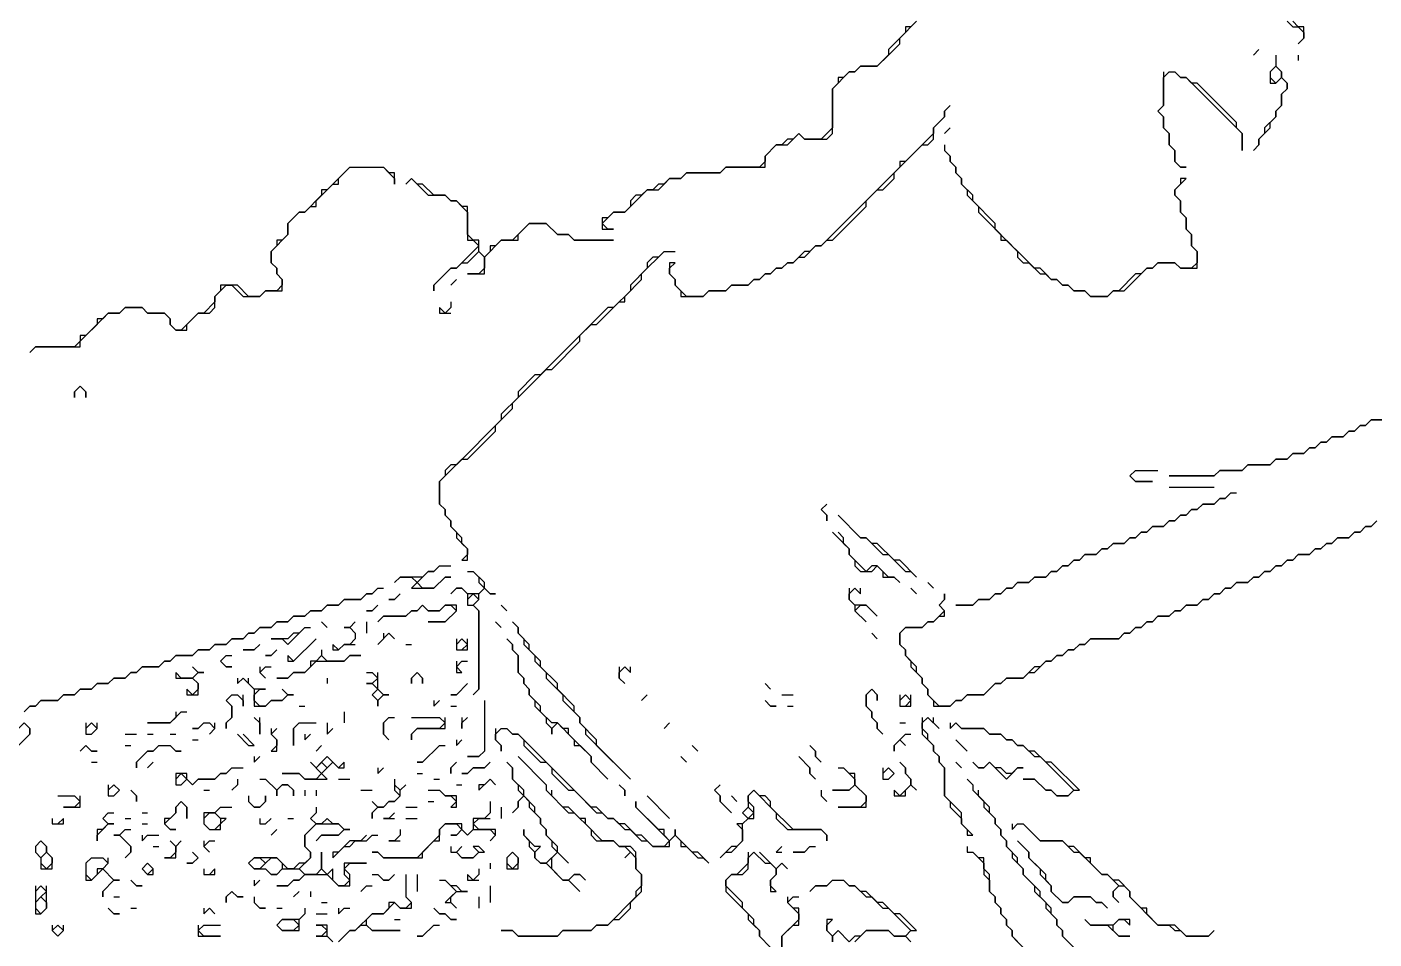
# Model space of a CAD drawing. Header units: metres. Extents: x 0 to 599, y 1 to 800.
# Drawn here: x 220.5 to 460.5, y 315.5 to 478 of the extents above; entities that cross this region are included whole.
import ezdxf

# ---------------------------------------------------------------- set-up
doc = ezdxf.new("R2010")
doc.units = ezdxf.units.M

msp = doc.modelspace()

# ---------------------------------------------------------------- linework, layer by layer
for points in [[(379, 479), (378, 478), (377, 478), (377, 477), (374, 474), (374, 473), (372, 471), (369, 471), (368, 470), (367, 470), (366, 469), (365, 469), (365, 468), (364, 467), (364, 460), (362, 458), (359, 458), (358, 459), (357, 458), (356, 458), (355, 457), (354, 457), (352, 455), (352, 454), (351, 453), (345, 453), (344, 452), (338, 452), (337, 451), (335, 451), (334, 450), (333, 450), (332, 449), (331, 449), (330, 448), (329, 448), (328, 447), (328, 446), (327, 445), (325, 445), (324, 444), (323, 444), (323, 442), (325, 442), (324, 442), (323, 443), (325, 445), (327, 445), (331, 449), (333, 449), (335, 451), (337, 451), (338, 452), (344, 452), (345, 453), (352, 453), (352, 455), (354, 457), (356, 457), (358, 459), (359, 458), (363, 458), (364, 459), (364, 467), (367, 470), (368, 470), (369, 471), (372, 471), (376, 475), (376, 476), (379, 479)], [(445, 479), (446, 478), (447, 478), (448, 477), (448, 476), (447, 475), (448, 476), (448, 478), (447, 478), (446, 479)], [(440, 474), (439, 473)], [(443, 473), (443, 471), (442, 470), (442, 468), (443, 468), (444, 469), (445, 468), (445, 467), (444, 466), (444, 464), (443, 463), (443, 462), (441, 460), (441, 459), (440, 458), (440, 457), (439, 456), (440, 457), (440, 458), (442, 460), (442, 461), (443, 462), (443, 463), (444, 464), (444, 466), (445, 467), (445, 468), (444, 469), (444, 470), (443, 471)], [(445, 474)], [(447, 473), (447, 472)], [(442, 470), (443, 471), (444, 470), (444, 469), (443, 468), (442, 469)], [(423, 470), (423, 464), (422, 463), (423, 462), (423, 460), (424, 459), (424, 457), (425, 456), (425, 454), (426, 453), (427, 453), (426, 453), (425, 454), (425, 456), (424, 457), (424, 459), (423, 460), (423, 462), (422, 463), (423, 464), (423, 469), (424, 470), (425, 470), (426, 469), (427, 469), (437, 459), (437, 456), (437, 459), (436, 460), (436, 461), (429, 468), (428, 468), (427, 469), (426, 469), (425, 470)], [(446, 470)], [(387, 466)], [(385, 464), (384, 463), (384, 462), (382, 460), (382, 459), (377, 454), (376, 454), (376, 453), (362, 439), (361, 439), (360, 438), (359, 438), (357, 436), (356, 436), (355, 435), (354, 435), (353, 434), (352, 434), (351, 433), (350, 433), (349, 432), (346, 432), (345, 431), (342, 431), (341, 430), (338, 430), (336, 432), (336, 433), (335, 434), (335, 435), (336, 436), (335, 436), (335, 434), (336, 433), (336, 432), (337, 431), (337, 430), (341, 430), (342, 431), (345, 431), (346, 432), (349, 432), (350, 433), (351, 433), (352, 434), (353, 434), (354, 435), (355, 435), (356, 436), (357, 436), (358, 437), (359, 437), (361, 439), (362, 439), (363, 440), (364, 440), (370, 446), (370, 447), (372, 449), (373, 449), (375, 451), (375, 452), (380, 457), (381, 457), (382, 458), (382, 460), (384, 462), (384, 463)], [(387, 464)], [(386, 462)], [(385, 460), (384, 459)], [(384, 457), (384, 456), (385, 455), (385, 454), (386, 453), (386, 452), (387, 451), (387, 450), (388, 449), (388, 448), (390, 446), (390, 445), (394, 441), (394, 440), (395, 440), (397, 438), (397, 437), (398, 436), (399, 436), (401, 434), (402, 434), (403, 433), (404, 433), (405, 432), (406, 432), (407, 431), (409, 431), (410, 430), (413, 430), (414, 431), (416, 431), (420, 435), (421, 435), (422, 436), (425, 436), (426, 435), (429, 435), (429, 438), (428, 439), (428, 441), (427, 442), (427, 444), (426, 445), (426, 447), (425, 448), (425, 449), (427, 451), (426, 451), (426, 450), (425, 449), (425, 448), (426, 447), (426, 445), (427, 444), (427, 442), (428, 441), (428, 439), (429, 438), (429, 436), (428, 435), (426, 435), (425, 436), (422, 436), (421, 435), (420, 435), (419, 434), (418, 434), (415, 431), (414, 431), (413, 430), (410, 430), (409, 431), (407, 431), (406, 432), (405, 432), (404, 433), (403, 433), (401, 435), (400, 435), (393, 442), (393, 443), (389, 447), (389, 448), (387, 450), (387, 451), (386, 452), (386, 453), (385, 454), (385, 455), (384, 456)], [(278, 453), (274, 449), (273, 449), (273, 448), (270, 445), (269, 445), (267, 443), (267, 441), (266, 440), (265, 440), (265, 439), (264, 438), (264, 436), (265, 435), (265, 434), (266, 433), (266, 432), (265, 431), (263, 431), (262, 430), (260, 430), (258, 432), (255, 432), (255, 431), (254, 430), (254, 429), (252, 427), (251, 427), (248, 424), (247, 424), (246, 425), (246, 426), (245, 427), (242, 427), (241, 428), (238, 428), (237, 427), (235, 427), (234, 426), (233, 426), (233, 425), (231, 423), (230, 423), (230, 422), (229, 421), (222, 421), (221, 420), (222, 421), (230, 421), (230, 422), (235, 427), (237, 427), (238, 428), (241, 428), (242, 427), (245, 427), (246, 426), (246, 425), (247, 424), (249, 424), (249, 425), (251, 427), (253, 427), (254, 428), (254, 430), (256, 432), (257, 432), (259, 430), (262, 430), (263, 431), (266, 431), (266, 433), (265, 434), (265, 435), (264, 436), (264, 438), (267, 441), (267, 443), (269, 445), (270, 445), (271, 446), (272, 446), (272, 447), (275, 450), (276, 450), (276, 451), (278, 453), (284, 453), (286, 451), (286, 450), (286, 452), (285, 452), (284, 453)], [(289, 451), (288, 450), (289, 451), (292, 448), (295, 448), (296, 447), (297, 447), (299, 445), (299, 440), (300, 440), (301, 439), (297, 435), (296, 435), (293, 432), (293, 431), (293, 432), (296, 435), (297, 435), (298, 436), (299, 436), (301, 438), (302, 437), (302, 435), (301, 434), (299, 434), (302, 434), (302, 437), (305, 440), (308, 440), (308, 441), (310, 443), (313, 443), (315, 441), (317, 441), (318, 440), (325, 440), (318, 440), (317, 441), (315, 441), (313, 443), (310, 443), (307, 440), (305, 440), (304, 439), (303, 439), (303, 438), (302, 437), (301, 438), (301, 440), (300, 440), (299, 441), (299, 446), (298, 446), (297, 447), (296, 447), (295, 448), (293, 448), (291, 450), (290, 450)], [(334, 438), (333, 437), (332, 437), (331, 436), (331, 435), (328, 432), (328, 431), (325, 428), (324, 428), (312, 416), (311, 416), (308, 413), (308, 412), (305, 409), (305, 408), (297, 400), (296, 400), (295, 399), (295, 398), (294, 397), (294, 393), (295, 392), (295, 391), (296, 390), (296, 389), (297, 388), (297, 387), (299, 385), (299, 384), (298, 383), (299, 383), (299, 385), (298, 386), (298, 387), (296, 389), (296, 390), (295, 391), (295, 392), (294, 393), (294, 397), (298, 401), (299, 401), (304, 406), (304, 407), (307, 410), (307, 411), (313, 417), (314, 417), (319, 422), (319, 423), (321, 425), (322, 425), (326, 429), (327, 429), (327, 430), (330, 433), (330, 434), (334, 438), (336, 438)], [(297, 433), (296, 432)], [(296, 429), (296, 428), (295, 427), (294, 428), (294, 427), (296, 427)], [(230, 414), (229, 413), (229, 412), (229, 413), (230, 414), (231, 413), (231, 412), (231, 413)], [(462, 408), (460, 408), (459, 407), (458, 407), (457, 406), (456, 406), (455, 405), (453, 405), (452, 404), (451, 404), (450, 403), (449, 403), (448, 402), (446, 402), (445, 401), (443, 401), (442, 400), (438, 400), (437, 399), (433, 399), (432, 398), (424, 398), (432, 398), (433, 399), (437, 399), (438, 400), (442, 400), (443, 401), (445, 401), (446, 402), (448, 402), (449, 403), (450, 403), (451, 404), (452, 404), (453, 405), (455, 405), (456, 406), (457, 406), (458, 407), (459, 407), (460, 408), (462, 408)], [(418, 399), (417, 398), (418, 397), (421, 397), (418, 397), (417, 398), (418, 399), (422, 399)], [(424, 396), (432, 396)], [(435, 395), (434, 394), (433, 394), (432, 393), (430, 393), (429, 392), (428, 392), (427, 391), (426, 391), (425, 390), (424, 390), (423, 389), (421, 389), (420, 388), (419, 388), (418, 387), (417, 387), (416, 386), (414, 386), (413, 385), (412, 385), (411, 384), (409, 384), (408, 383), (407, 383), (406, 382), (405, 382), (404, 381), (403, 381), (402, 380), (400, 380), (399, 379), (397, 379), (396, 378), (395, 378), (394, 377), (393, 377), (392, 376), (390, 376), (389, 375), (386, 375), (389, 375), (390, 376), (392, 376), (393, 377), (394, 377), (395, 378), (396, 378), (397, 379), (399, 379), (400, 380), (402, 380), (403, 381), (404, 381), (405, 382), (406, 382), (407, 383), (408, 383), (409, 384), (411, 384), (412, 385), (413, 385), (414, 386), (416, 386), (417, 387), (418, 387), (419, 388), (420, 388), (421, 389), (423, 389), (424, 390), (425, 390), (426, 391), (427, 391), (428, 392), (429, 392), (430, 393), (432, 393), (433, 394), (434, 394), (435, 395), (436, 395)], [(363, 393), (362, 392), (363, 391), (363, 390), (363, 391), (362, 392)], [(365, 391), (369, 387), (370, 387), (373, 384), (374, 384), (377, 381), (378, 381), (379, 380), (376, 383), (375, 383), (372, 386), (371, 386), (370, 387), (369, 387)], [(461, 390), (460, 389), (459, 389), (458, 388), (457, 388), (456, 387), (454, 387), (453, 386), (452, 386), (451, 385), (450, 385), (449, 384), (447, 384), (446, 383), (445, 383), (444, 382), (443, 382), (442, 381), (441, 381), (440, 380), (439, 380), (438, 379), (436, 379), (435, 378), (434, 378), (433, 377), (432, 377), (431, 376), (430, 376), (429, 375), (427, 375), (426, 374), (425, 374), (424, 373), (422, 373), (421, 372), (420, 372), (419, 371), (418, 371), (417, 370), (416, 370), (415, 369), (410, 369), (409, 368), (408, 368), (407, 367), (406, 367), (405, 366), (404, 366), (403, 365), (402, 365), (401, 364), (400, 364), (398, 362), (395, 362), (394, 361), (393, 361), (391, 359), (388, 359), (387, 358), (386, 358), (385, 357), (383, 357), (381, 359), (381, 360), (380, 361), (380, 362), (379, 363), (379, 364), (377, 366), (377, 367), (376, 368), (376, 370), (377, 371), (380, 371), (381, 372), (382, 372), (383, 373), (384, 373), (384, 374), (383, 375), (384, 376), (384, 377), (384, 376), (383, 375), (384, 374), (382, 372), (381, 372), (380, 371), (377, 371), (376, 370), (376, 368), (377, 367), (377, 366), (378, 365), (378, 364), (380, 362), (380, 361), (381, 360), (381, 359), (382, 358), (382, 357), (385, 357), (386, 358), (387, 358), (388, 359), (391, 359), (393, 361), (394, 361), (395, 362), (398, 362), (399, 363), (400, 363), (402, 365), (403, 365), (404, 366), (405, 366), (406, 367), (407, 367), (408, 368), (409, 368), (410, 369), (415, 369), (416, 370), (417, 370), (418, 371), (419, 371), (420, 372), (421, 372), (422, 373), (424, 373), (425, 374), (426, 374), (427, 375), (429, 375), (430, 376), (431, 376), (432, 377), (433, 377), (434, 378), (435, 378), (436, 379), (438, 379), (439, 380), (440, 380), (441, 381), (442, 381), (443, 382), (444, 382), (445, 383), (446, 383), (447, 384), (449, 384), (450, 385), (451, 385), (452, 386), (453, 386), (454, 387), (456, 387), (457, 388), (458, 388), (459, 389), (460, 389), (461, 390)], [(364, 388), (367, 385), (367, 384), (368, 383), (368, 382), (369, 381), (371, 381), (372, 382), (373, 381), (373, 380), (375, 380), (376, 379), (375, 380), (374, 380), (372, 382), (371, 382), (370, 381), (367, 384), (367, 385), (366, 386), (366, 387), (365, 388)], [(294, 382), (293, 381), (292, 381), (291, 380), (287, 380), (286, 379), (287, 380), (289, 380), (290, 379), (289, 378), (293, 378), (295, 380), (296, 380), (295, 380), (293, 378), (291, 378), (290, 379), (292, 381), (293, 381), (294, 382), (296, 382)], [(299, 381), (300, 381), (301, 380), (301, 379), (302, 378), (301, 377), (299, 377), (298, 378), (297, 378), (296, 377), (297, 378), (298, 378), (299, 377), (299, 375), (300, 375), (301, 374), (301, 360), (300, 359), (301, 360), (301, 374), (300, 375), (301, 376), (301, 377), (302, 378), (303, 377), (304, 377), (303, 377), (302, 378), (302, 379), (300, 381)], [(283, 378), (282, 377), (281, 377), (280, 376), (277, 376), (276, 375), (274, 375), (273, 374), (271, 374), (270, 373), (268, 373), (267, 372), (265, 372), (264, 371), (262, 371), (261, 370), (260, 370), (259, 369), (257, 369), (256, 368), (254, 368), (253, 367), (251, 367), (250, 366), (247, 366), (246, 365), (245, 365), (244, 364), (241, 364), (240, 363), (239, 363), (238, 362), (236, 362), (235, 361), (233, 361), (232, 360), (230, 360), (229, 359), (227, 359), (226, 358), (223, 358), (222, 357), (221, 357), (220, 356)], [(220, 356), (221, 357), (222, 357), (223, 358), (226, 358), (227, 359), (229, 359), (230, 360), (232, 360), (233, 361), (235, 361), (236, 362), (238, 362), (239, 363), (240, 363), (241, 364), (244, 364), (245, 365), (246, 365), (247, 366), (250, 366), (251, 367), (253, 367), (254, 368), (256, 368), (257, 369), (259, 369), (260, 370), (261, 370), (262, 371), (264, 371), (265, 372), (267, 372), (268, 373), (270, 373), (271, 374), (273, 374), (274, 375), (276, 375), (277, 376), (280, 376), (281, 377), (282, 377), (283, 378), (284, 378)], [(287, 377), (286, 376), (285, 376), (286, 376)], [(299, 376), (300, 377), (301, 376), (300, 375)], [(367, 378), (367, 376), (368, 375), (368, 374), (370, 372), (368, 374), (369, 375), (370, 375), (372, 373), (370, 375), (368, 375), (367, 376), (367, 377), (368, 378), (369, 377), (369, 378)], [(378, 378), (379, 377)], [(381, 379), (382, 378)], [(283, 375), (282, 374), (281, 374), (282, 374)], [(291, 375), (290, 374), (289, 374), (288, 373), (284, 373), (283, 372), (284, 373), (288, 373), (289, 374), (290, 374), (291, 375), (292, 374), (294, 374), (295, 375), (296, 375), (297, 374), (295, 372), (292, 372), (295, 372), (297, 374), (297, 375), (295, 375), (294, 374), (292, 374)], [(303, 375)], [(305, 375), (306, 374)], [(381, 376)], [(273, 372), (274, 371)], [(279, 372), (278, 371), (277, 371), (278, 371), (279, 370), (279, 369), (278, 368), (277, 368), (276, 367), (275, 368), (275, 367), (276, 367), (277, 368), (279, 368)], [(276, 373)], [(281, 372), (281, 370)], [(304, 372), (305, 371)], [(307, 372), (308, 371), (308, 370), (309, 369), (309, 368), (311, 366), (311, 365), (313, 363), (313, 362), (316, 359), (316, 358), (319, 355), (319, 354), (320, 353), (320, 352), (328, 344), (322, 350), (322, 351), (319, 354), (319, 355), (318, 356), (318, 357), (315, 360), (315, 361), (312, 364), (312, 365), (310, 367), (310, 368), (308, 370), (308, 371)], [(270, 371), (269, 370), (268, 370), (267, 369), (264, 369), (266, 369), (267, 368), (270, 371), (271, 371)], [(284, 370), (284, 369), (283, 368), (285, 370), (286, 369), (285, 370)], [(288, 370)], [(290, 371)], [(371, 370), (372, 369)], [(373, 371)], [(262, 368), (261, 367), (259, 367), (261, 367)], [(272, 369), (268, 365), (267, 366), (267, 365), (268, 365)], [(281, 368)], [(288, 368), (289, 368)], [(297, 369), (297, 367), (299, 367), (299, 369)], [(297, 368), (298, 369), (299, 368), (298, 367)], [(306, 369), (307, 368), (307, 367), (308, 366), (308, 363), (309, 362), (309, 361), (310, 360), (310, 359), (311, 358), (311, 357), (313, 355), (313, 354), (314, 353), (314, 352), (314, 353), (315, 354), (318, 351), (318, 350), (319, 350), (321, 348), (321, 347), (324, 344), (321, 347), (321, 348), (317, 352), (317, 353), (316, 353), (315, 354), (314, 354), (312, 356), (312, 357), (310, 359), (310, 360), (309, 361), (309, 362), (308, 363), (308, 366), (307, 367), (307, 368)], [(256, 366), (255, 365), (256, 364), (257, 364), (256, 364), (255, 365), (256, 366), (257, 366)], [(260, 365)], [(265, 367), (264, 366), (263, 366), (264, 366)], [(273, 367), (273, 366), (272, 365), (271, 365), (271, 364), (270, 363), (268, 363), (267, 362), (265, 362), (267, 362), (268, 363), (270, 363), (272, 365), (277, 365), (278, 366), (280, 366), (278, 366), (277, 365), (274, 365), (273, 366)], [(297, 365), (297, 363), (298, 363), (297, 364), (298, 365), (299, 365)], [(250, 364), (251, 363), (250, 362), (248, 362), (247, 363), (247, 362), (250, 362), (251, 361), (251, 360), (250, 359), (249, 360), (249, 359), (251, 359), (251, 361), (250, 362), (251, 363), (252, 363), (251, 363)], [(262, 364), (262, 363), (263, 362), (262, 363), (263, 364), (264, 364)], [(281, 363), (282, 363), (283, 362), (282, 361), (281, 361), (282, 361), (283, 360), (282, 359), (283, 358), (283, 357), (283, 358), (284, 359), (285, 359), (284, 359), (283, 360), (283, 363)], [(290, 363), (289, 362), (289, 361), (289, 362), (290, 363), (291, 362), (291, 361), (291, 362)], [(326, 364), (326, 362), (327, 361), (326, 362), (326, 363), (327, 364), (328, 363), (328, 364)], [(258, 362), (258, 361), (259, 362), (261, 360), (261, 357), (263, 357), (264, 358), (266, 358), (267, 359), (268, 359), (267, 359), (266, 360), (267, 359), (266, 358), (264, 358), (263, 357), (262, 357), (261, 358), (261, 359), (262, 360), (263, 360), (261, 360), (260, 361), (260, 362)], [(274, 362), (274, 361)], [(276, 362)], [(279, 362)], [(279, 360)], [(282, 359), (283, 360), (284, 359), (283, 358)], [(299, 361), (297, 359), (296, 359), (297, 359)], [(350, 362)], [(350, 360)], [(352, 361), (353, 360)], [(371, 360), (370, 359), (370, 357), (371, 356), (371, 355), (372, 354), (372, 353), (373, 352), (372, 353), (372, 354), (371, 355), (371, 356), (370, 357), (370, 359), (371, 360), (372, 359), (372, 358), (372, 359)], [(257, 359), (256, 358), (257, 357), (257, 355), (256, 354), (256, 353), (256, 354), (257, 355), (257, 357), (256, 358), (257, 359), (258, 359), (259, 358), (259, 357), (259, 359)], [(270, 359)], [(272, 358)], [(289, 359)], [(293, 358), (293, 357), (294, 358)], [(302, 358), (302, 349), (301, 348), (299, 348), (301, 348), (302, 349)], [(331, 359), (330, 358)], [(352, 358), (353, 357), (354, 357), (353, 357)], [(355, 359), (357, 359)], [(376, 359), (376, 357), (378, 357), (378, 359)], [(376, 358), (377, 359), (378, 358), (377, 357)], [(247, 356), (247, 355), (246, 354), (242, 354), (246, 354), (248, 356), (249, 356)], [(269, 357), (270, 357)], [(272, 356)], [(274, 356)], [(277, 356), (277, 354)], [(285, 357)], [(296, 357), (297, 357)], [(356, 357), (357, 357)], [(373, 356)], [(220, 354), (218, 352), (220, 354), (221, 353), (221, 352), (219, 350), (221, 352), (221, 353)], [(231, 354), (231, 352), (232, 352), (233, 353), (233, 354)], [(231, 353), (232, 354), (233, 353), (232, 352)], [(252, 354), (251, 353), (250, 353), (251, 353), (252, 354), (253, 354), (254, 353), (253, 352), (254, 353), (254, 354)], [(259, 355)], [(261, 355), (262, 354), (262, 352), (262, 355)], [(264, 355)], [(264, 353), (264, 352), (265, 351), (265, 350), (264, 349), (265, 349), (265, 351), (264, 352), (265, 353)], [(269, 354), (268, 353), (268, 350), (268, 353), (269, 354), (272, 354)], [(274, 354), (274, 352), (275, 353)], [(285, 355), (284, 354), (284, 352), (285, 351), (284, 352), (284, 354), (285, 355), (286, 355)], [(286, 353)], [(289, 355), (294, 355), (295, 354), (294, 353), (290, 353), (289, 352), (289, 351), (289, 352), (290, 353), (295, 353), (295, 355)], [(298, 355), (298, 353), (298, 354), (299, 355)], [(304, 353), (304, 351), (305, 350), (305, 349), (305, 350), (304, 351), (304, 352), (305, 353), (306, 353), (307, 352), (308, 352), (309, 351), (309, 350), (312, 347), (313, 347), (314, 346), (314, 345), (317, 342), (318, 342), (322, 338), (323, 338), (324, 337), (325, 337), (327, 335), (328, 335), (330, 333), (331, 333), (332, 332), (335, 332), (335, 333), (336, 334), (337, 333), (337, 332), (338, 332), (340, 330), (341, 330), (342, 329), (340, 331), (339, 331), (336, 334), (336, 335), (336, 334), (335, 333), (334, 334), (334, 335), (333, 335), (329, 339), (329, 340), (329, 339), (335, 333), (334, 332), (332, 332), (330, 334), (329, 334), (327, 336), (326, 336), (325, 337), (324, 337), (322, 339), (321, 339), (308, 352), (307, 352), (306, 353)], [(335, 354), (334, 353)], [(374, 354)], [(376, 354), (377, 354)], [(380, 355), (380, 352), (382, 350), (382, 349), (383, 348), (383, 347), (384, 346), (384, 341), (385, 340), (385, 339), (387, 337), (387, 336), (388, 335), (388, 334), (389, 334), (387, 336), (387, 338), (384, 341), (384, 346), (383, 347), (383, 348), (382, 349), (382, 350), (381, 351), (381, 352), (380, 353), (380, 354), (381, 355), (383, 353), (382, 354), (382, 355)], [(385, 354), (385, 353), (386, 354), (387, 353), (391, 353), (392, 352), (394, 352), (395, 351), (396, 351), (397, 350), (398, 350), (400, 348), (401, 348), (407, 342), (406, 341), (404, 341), (403, 342), (402, 342), (400, 344), (398, 344), (400, 344), (402, 342), (403, 342), (404, 341), (406, 341), (407, 342), (408, 342), (403, 347), (402, 347), (400, 349), (399, 349), (398, 350), (397, 350), (396, 351), (395, 351), (394, 352), (392, 352), (391, 353), (387, 353), (386, 354)], [(235, 351)], [(238, 352), (240, 352)], [(242, 352), (243, 352)], [(246, 352), (247, 352)], [(250, 351), (251, 351)], [(258, 352), (260, 350), (261, 350), (259, 352)], [(270, 352), (270, 351), (271, 352)], [(297, 351), (297, 350), (298, 351)], [(377, 352), (375, 350), (375, 349), (375, 350), (376, 351), (377, 350), (376, 351), (377, 352), (378, 352)], [(384, 351)], [(386, 351), (388, 349)], [(231, 350), (230, 349), (231, 350), (232, 349), (233, 349), (232, 349)], [(235, 349)], [(238, 350), (239, 350)], [(244, 350), (243, 349), (242, 349), (240, 347), (240, 346), (240, 347), (242, 349), (243, 349), (244, 350), (246, 350), (247, 349), (248, 349), (247, 349), (246, 350)], [(261, 348), (261, 347), (262, 348)], [(274, 348), (272, 346), (271, 347), (273, 345), (272, 344), (270, 344), (269, 345), (266, 345), (269, 345), (270, 344), (274, 344), (273, 345), (275, 347), (276, 346), (277, 346), (277, 347), (276, 346)], [(273, 350), (272, 349)], [(273, 347), (274, 348), (275, 347), (274, 346)], [(280, 348)], [(294, 350), (291, 347), (290, 347), (291, 347), (294, 350), (295, 350)], [(295, 348)], [(308, 348), (313, 343), (313, 342), (317, 338), (318, 338), (321, 335), (321, 334), (322, 333), (325, 333), (326, 332), (327, 332), (328, 331), (327, 330), (328, 331), (329, 330), (329, 328), (330, 327), (330, 325), (329, 324), (329, 323), (324, 318), (322, 318), (321, 317), (316, 317), (315, 316), (308, 316), (307, 317), (305, 317), (307, 317), (308, 316), (315, 316), (316, 317), (321, 317), (322, 318), (324, 318), (325, 319), (326, 319), (328, 321), (328, 322), (330, 324), (330, 327), (329, 328), (329, 331), (328, 332), (326, 332), (325, 333), (323, 333), (320, 336), (320, 337), (319, 337), (317, 339), (316, 339), (314, 341), (314, 342)], [(336, 350)], [(337, 348), (338, 347)], [(339, 350), (340, 349)], [(358, 350)], [(358, 348), (360, 346), (360, 345), (361, 344), (360, 345), (360, 346)], [(360, 350), (361, 349), (361, 348), (362, 347), (361, 348), (361, 349)], [(378, 348)], [(385, 349)], [(232, 347), (233, 347)], [(243, 347), (242, 346)], [(257, 346), (256, 345), (255, 345), (254, 344), (251, 344), (250, 343), (249, 344), (249, 345), (247, 345), (247, 343), (248, 343), (249, 344), (250, 343), (251, 344), (254, 344), (255, 345), (256, 345), (257, 346), (259, 346)], [(272, 346), (273, 347), (274, 346), (273, 345)], [(280, 346)], [(283, 346), (283, 345), (284, 346)], [(286, 346)], [(288, 347)], [(293, 346)], [(297, 347), (296, 346), (296, 345), (296, 346)], [(303, 347), (302, 346), (300, 346), (299, 345), (298, 345), (299, 345), (300, 346), (302, 346)], [(306, 347), (307, 346), (307, 344), (308, 343), (308, 342), (309, 341), (308, 340), (308, 339), (307, 338), (308, 339), (308, 340), (309, 341), (310, 340), (310, 339), (312, 337), (312, 336), (313, 335), (313, 334), (314, 333), (314, 332), (315, 331), (313, 329), (312, 329), (311, 330), (311, 331), (312, 332), (311, 332), (309, 334), (309, 335), (309, 334), (310, 333), (310, 332), (311, 331), (311, 330), (312, 329), (313, 329), (316, 326), (317, 326), (319, 324), (317, 326), (318, 327), (319, 327), (320, 326), (319, 327), (318, 327), (317, 326), (316, 326), (314, 328), (314, 330), (315, 331), (317, 329), (315, 331), (315, 332), (313, 334), (313, 335), (312, 336), (312, 337), (311, 338), (311, 339), (309, 341), (309, 342), (307, 344), (307, 346)], [(365, 346), (366, 346), (368, 344), (368, 343), (367, 342), (364, 342), (367, 342), (368, 343), (370, 341), (370, 340), (369, 339), (365, 339), (370, 339), (370, 341), (368, 343), (368, 345), (367, 345), (366, 346)], [(373, 346), (373, 344), (374, 344), (375, 345), (374, 346)], [(373, 345), (374, 346), (375, 345), (374, 344)], [(376, 347), (377, 346), (377, 345), (378, 344), (378, 343), (376, 341), (375, 342), (375, 341), (377, 341), (377, 342), (378, 343), (379, 342), (378, 343), (378, 344), (377, 345), (377, 346)], [(379, 346)], [(386, 347), (387, 346)], [(389, 347), (390, 346), (391, 346), (392, 347), (395, 344), (397, 346), (398, 346), (397, 346), (396, 345), (395, 345), (394, 346), (393, 346), (392, 347), (391, 346), (390, 346)], [(225, 345)], [(247, 344), (248, 345), (249, 344), (248, 343)], [(258, 344), (258, 343), (257, 342), (258, 343)], [(262, 344), (263, 344), (265, 342), (265, 341), (265, 342), (266, 343), (267, 343), (268, 342), (268, 341), (268, 342), (267, 343), (266, 343), (265, 342), (263, 344)], [(276, 344), (278, 344)], [(286, 344), (286, 342), (287, 341), (286, 340), (285, 340), (284, 339), (283, 339), (282, 340), (283, 339), (282, 338), (282, 337), (282, 338), (283, 339), (284, 339), (285, 340), (286, 340), (287, 341), (287, 342), (288, 343), (287, 342), (286, 343)], [(290, 345), (291, 345)], [(293, 344), (294, 344)], [(303, 344), (302, 343), (301, 343), (301, 342), (303, 344), (304, 343)], [(363, 345)], [(365, 344)], [(380, 344)], [(388, 344), (389, 343), (389, 342), (391, 340), (391, 339), (393, 337), (393, 336), (394, 335), (394, 334), (395, 333), (395, 332), (396, 331), (396, 330), (398, 328), (398, 327), (400, 325), (400, 324), (402, 322), (402, 321), (404, 319), (404, 318), (405, 317), (405, 316), (406, 315)], [(223, 343)], [(226, 341), (229, 341), (230, 340), (229, 339), (227, 339), (230, 339), (230, 341)], [(235, 343), (235, 341), (236, 341), (237, 342), (236, 343)], [(235, 342), (236, 343), (237, 342), (236, 341)], [(239, 342), (240, 341), (240, 340), (240, 341)], [(250, 341)], [(252, 342), (253, 342)], [(255, 342)], [(260, 343)], [(260, 341), (260, 340), (261, 339), (262, 339), (263, 340), (263, 341), (263, 340), (262, 339), (261, 339), (260, 340)], [(270, 342), (270, 341)], [(272, 342), (272, 341)], [(275, 341)], [(280, 342), (282, 342)], [(290, 342)], [(292, 342), (294, 342), (295, 341), (296, 341), (297, 340), (296, 339), (297, 339), (297, 341), (295, 341), (294, 342)], [(297, 343), (298, 343)], [(305, 341)], [(326, 343), (327, 342), (327, 341), (327, 342)], [(329, 342)], [(331, 341), (335, 337)], [(344, 343), (343, 342), (344, 341), (344, 340), (346, 338), (344, 340), (344, 341), (343, 342)], [(350, 342), (349, 341), (349, 339), (348, 338), (349, 337), (348, 336), (347, 336), (348, 335), (348, 333), (347, 332), (346, 332), (344, 330), (345, 331), (346, 331), (348, 333), (348, 336), (349, 337), (350, 337), (350, 339), (349, 340), (349, 341), (350, 342), (354, 338), (354, 337), (356, 335), (362, 335), (363, 334), (363, 333), (363, 334), (362, 335), (357, 335), (353, 339), (353, 340), (352, 341), (351, 341)], [(346, 341), (347, 340)], [(362, 342), (362, 341), (363, 340), (362, 341)], [(381, 342)], [(408, 313), (405, 316), (405, 317), (404, 318), (404, 319), (403, 320), (403, 321), (401, 323), (401, 324), (398, 327), (398, 328), (397, 329), (397, 330), (395, 332), (395, 333), (394, 334), (394, 335), (393, 336), (393, 337), (392, 338), (392, 339), (390, 341), (390, 342)], [(225, 339)], [(238, 340)], [(248, 340), (247, 339), (247, 338), (246, 337), (245, 337), (245, 336), (246, 335), (247, 335), (246, 335), (245, 336), (247, 338), (247, 339), (248, 340), (249, 339), (249, 337), (249, 339)], [(255, 339), (254, 338), (252, 338), (252, 336), (253, 335), (255, 335), (255, 336), (256, 337), (255, 337), (254, 338), (255, 339), (257, 339)], [(272, 339), (272, 338), (271, 337), (272, 336), (270, 334), (270, 332), (271, 331), (271, 330), (270, 329), (269, 329), (268, 328), (267, 328), (265, 330), (261, 330), (260, 329), (261, 328), (263, 328), (264, 327), (265, 327), (266, 328), (269, 328), (270, 327), (269, 326), (268, 326), (267, 325), (265, 325), (267, 325), (268, 326), (269, 326), (270, 327), (274, 327), (276, 325), (278, 325), (278, 327), (277, 328), (278, 329), (281, 329), (277, 329), (277, 327), (278, 326), (277, 325), (276, 325), (275, 326), (275, 328), (274, 327), (273, 328), (273, 331), (273, 328), (272, 327), (270, 327), (269, 328), (271, 330), (271, 331), (270, 332), (270, 334), (272, 336), (276, 336), (277, 335), (276, 334), (273, 334), (272, 333), (273, 334), (276, 334), (277, 335), (278, 335), (277, 335), (276, 336), (275, 336), (274, 337), (273, 336), (272, 336), (271, 337), (272, 338)], [(266, 339)], [(274, 339)], [(278, 340)], [(303, 340), (303, 338), (302, 337), (300, 337), (300, 335), (299, 334), (298, 335), (298, 336), (295, 336), (294, 335), (294, 334), (290, 330), (284, 330), (283, 331), (282, 331), (283, 331), (284, 330), (291, 330), (291, 331), (293, 333), (294, 333), (294, 335), (295, 336), (297, 336), (298, 335), (297, 334), (296, 334), (297, 334), (298, 335), (299, 334), (300, 335), (303, 335), (304, 334), (303, 333), (304, 334), (304, 335), (301, 335), (300, 336), (301, 337), (303, 337)], [(288, 339), (290, 339)], [(292, 340), (293, 340)], [(305, 339), (305, 337)], [(348, 338), (349, 339), (350, 338), (349, 337)], [(225, 337), (225, 336), (227, 336), (227, 337), (226, 336)], [(235, 338), (234, 337), (235, 336), (234, 335), (233, 335), (233, 333), (233, 334), (235, 336), (236, 336), (235, 336), (234, 337), (235, 338), (236, 338)], [(238, 337), (239, 337)], [(241, 338), (242, 338)], [(241, 336), (242, 336)], [(252, 337), (253, 338), (254, 338), (255, 337), (255, 336), (254, 335)], [(258, 337)], [(262, 337), (262, 336), (263, 336), (264, 337), (263, 336)], [(267, 337), (268, 337)], [(278, 337)], [(286, 338), (285, 337), (284, 337), (286, 337)], [(288, 337), (290, 337)], [(292, 338)], [(309, 337)], [(352, 336)], [(396, 336), (396, 335), (397, 336), (398, 336), (401, 333), (405, 333), (407, 331), (408, 331), (412, 327), (413, 327), (415, 325), (414, 324), (414, 323), (415, 322), (414, 323), (414, 324), (415, 325), (416, 325), (417, 324), (417, 323), (422, 318), (424, 318), (425, 317), (426, 317), (427, 316), (431, 316), (432, 317), (431, 316), (427, 316), (425, 318), (422, 318), (420, 320), (420, 321), (419, 321), (417, 323), (417, 324), (415, 326), (414, 326), (413, 327), (412, 327), (410, 329), (410, 330), (409, 330), (407, 332), (406, 332), (405, 333), (401, 333), (398, 336)], [(238, 335), (237, 334), (236, 334), (237, 334), (239, 332), (239, 331), (238, 330), (239, 331), (239, 332), (237, 334), (238, 335), (239, 335)], [(241, 334), (241, 333), (242, 334), (244, 334)], [(258, 334)], [(265, 335), (264, 334)], [(268, 335)], [(281, 334), (280, 333), (278, 333), (276, 331), (275, 331), (275, 330), (277, 332), (278, 332), (279, 333), (281, 333), (282, 334), (283, 334)], [(287, 335), (287, 334), (286, 333), (285, 333), (287, 333)], [(351, 334)], [(353, 334)], [(223, 333), (222, 332), (222, 331), (223, 330), (223, 328), (225, 328), (225, 330), (224, 331), (224, 332)], [(222, 332), (223, 333), (224, 332), (224, 331), (223, 330), (222, 331)], [(236, 332)], [(243, 332), (244, 332)], [(246, 333), (247, 332), (247, 331), (246, 330), (245, 330), (247, 330), (247, 332), (248, 333), (247, 332)], [(252, 333), (252, 332), (253, 331), (252, 332), (253, 333), (254, 333)], [(256, 333)], [(296, 332), (296, 331), (297, 331), (298, 330), (300, 330), (301, 331), (302, 331), (301, 332), (300, 332), (301, 331), (300, 330), (298, 330), (297, 331), (298, 332), (297, 331)], [(355, 332), (354, 331), (355, 331)], [(360, 332), (359, 331), (357, 331), (359, 331), (360, 332), (361, 332)], [(388, 332), (388, 331), (389, 331), (391, 329), (391, 327), (392, 326), (392, 324), (393, 323), (393, 322), (394, 321), (394, 320), (395, 319), (395, 318), (396, 317), (396, 316), (397, 315)], [(397, 333), (399, 331), (399, 330), (401, 328), (401, 327), (403, 325), (403, 324), (405, 322), (406, 322), (407, 323), (410, 323), (411, 322), (412, 322), (413, 321), (412, 322), (411, 322), (410, 323), (407, 323), (406, 322), (405, 322), (403, 324), (403, 325), (402, 326), (402, 327), (399, 330), (399, 331)], [(223, 330), (224, 331), (225, 330), (225, 329), (224, 328), (223, 329)], [(232, 330), (231, 329), (231, 326), (232, 326), (234, 328), (236, 326), (234, 324), (234, 323), (234, 324), (236, 326), (237, 326), (236, 326), (234, 328), (235, 329), (235, 330)], [(231, 329), (232, 330), (234, 330), (235, 329), (234, 328), (233, 328), (233, 327), (232, 326), (231, 327)], [(242, 329), (241, 328), (242, 327), (243, 327), (243, 328)], [(241, 328), (242, 329), (243, 328), (242, 327)], [(250, 331), (251, 330), (250, 329), (249, 329), (250, 329), (251, 330)], [(260, 329), (261, 330), (262, 330), (263, 329), (262, 328), (261, 328)], [(263, 329), (264, 330), (265, 330), (266, 329), (266, 328), (265, 327), (264, 327), (263, 328)], [(293, 329)], [(295, 329)], [(303, 329), (303, 328)], [(307, 331), (306, 330), (306, 328), (308, 328), (308, 330)], [(306, 330), (307, 331), (308, 330), (308, 329), (307, 328), (306, 329)], [(349, 331), (349, 329), (347, 327), (346, 327), (345, 326), (345, 324), (349, 320), (349, 319), (351, 317), (351, 316), (353, 314)], [(353, 314), (351, 316), (351, 317), (350, 318), (350, 319), (348, 321), (348, 322), (345, 325), (345, 326), (346, 327), (348, 327), (349, 328), (349, 330), (350, 331), (352, 329), (353, 329), (354, 328), (354, 327), (353, 326), (353, 324), (354, 324), (353, 325), (353, 326), (354, 327), (354, 328), (355, 329), (356, 328), (355, 329), (354, 328), (351, 331)], [(398, 314), (396, 316), (396, 317), (395, 318), (395, 319), (394, 320), (394, 321), (393, 322), (393, 323), (392, 324), (392, 327), (391, 328), (391, 330), (390, 330)], [(237, 328)], [(252, 328), (252, 327), (254, 327), (254, 328), (253, 327)], [(288, 327), (288, 323), (289, 322), (288, 321), (287, 321), (286, 322), (285, 322), (285, 321), (284, 320), (282, 320), (279, 317), (278, 317), (276, 315)], [(282, 327), (283, 327), (284, 326), (285, 326), (286, 327), (285, 326), (284, 326), (283, 327)], [(290, 327), (290, 324)], [(297, 328)], [(301, 328), (301, 327), (300, 326), (299, 327), (299, 326), (301, 326)], [(222, 325), (222, 320), (223, 320), (224, 321), (224, 325)], [(222, 324), (223, 325), (224, 324), (223, 323)], [(239, 326), (240, 325), (241, 325), (240, 325)], [(257, 324), (256, 323), (256, 322), (256, 323), (257, 324), (258, 323), (259, 323), (258, 323)], [(261, 326), (261, 325), (262, 326)], [(269, 324), (268, 323)], [(271, 324), (271, 323)], [(281, 325), (280, 324), (281, 325), (282, 325)], [(285, 324)], [(292, 326)], [(294, 326), (295, 326), (297, 324), (295, 322), (296, 322), (297, 321), (296, 322), (296, 323), (297, 324), (299, 324), (298, 324), (297, 325), (296, 325), (295, 326)], [(294, 324)], [(303, 325), (303, 322)], [(364, 326), (363, 325), (361, 325), (360, 324), (361, 325), (363, 325), (364, 326), (366, 326), (367, 325), (368, 325), (370, 323), (371, 323), (373, 321), (374, 321), (378, 317), (377, 316), (375, 316), (374, 317), (370, 317), (369, 316), (368, 316), (367, 315), (365, 317), (364, 316), (363, 317), (363, 318), (364, 319), (363, 319), (363, 317), (364, 316), (364, 315), (364, 316), (365, 317), (367, 315)], [(368, 315), (370, 317), (374, 317), (375, 316), (377, 316), (378, 315), (377, 316), (378, 317), (379, 317), (376, 320), (375, 320), (373, 322), (372, 322), (370, 324), (369, 324), (368, 325), (367, 325), (366, 326)], [(222, 322), (223, 323), (224, 322), (224, 321), (223, 320), (222, 321)], [(236, 323), (237, 323)], [(242, 323)], [(261, 323), (261, 322), (262, 321), (263, 321), (262, 321), (261, 322)], [(263, 323)], [(273, 322), (274, 322)], [(276, 315), (278, 317), (279, 317), (280, 318), (281, 318), (282, 317), (287, 317), (282, 317), (281, 318), (281, 319), (282, 320), (284, 320), (286, 322), (287, 321), (289, 321), (289, 322), (288, 323)], [(282, 323)], [(301, 323), (301, 321)], [(356, 323), (356, 322), (358, 320), (358, 319), (355, 316), (355, 314), (358, 311), (359, 311), (362, 308), (361, 309), (361, 310), (360, 311), (358, 311), (355, 314), (355, 316), (357, 318), (358, 318), (358, 321), (357, 321), (356, 322), (357, 323), (358, 323)], [(360, 322)], [(235, 321), (236, 320), (237, 320), (236, 320)], [(239, 321), (240, 321)], [(252, 321), (252, 320), (253, 321), (254, 320), (253, 321)], [(258, 320)], [(270, 321), (270, 320), (269, 319), (266, 319), (265, 318), (266, 317), (269, 317), (269, 319), (270, 320)], [(265, 321), (266, 321)], [(272, 320), (274, 320)], [(276, 321), (276, 320), (277, 321), (278, 321)], [(293, 321), (294, 320), (295, 320), (296, 319), (297, 319), (296, 319), (295, 320), (294, 320)], [(225, 318), (225, 317), (226, 316), (227, 317), (227, 318)], [(225, 317), (226, 318), (227, 317), (226, 316)], [(251, 318), (251, 316), (255, 316), (252, 316), (251, 317), (252, 318), (255, 318)], [(265, 318), (266, 319), (268, 319), (269, 318), (268, 317), (266, 317)], [(275, 315), (274, 316), (274, 318), (272, 318), (273, 318), (274, 317), (273, 316), (272, 316), (274, 316), (275, 315)], [(286, 319), (287, 319)], [(293, 318), (291, 316), (290, 316), (291, 316), (293, 318), (294, 318)], [(303, 317)], [(409, 319), (410, 318), (413, 318), (415, 316), (417, 316), (415, 316), (414, 317), (414, 318), (415, 319), (416, 319), (417, 318), (417, 319), (415, 319), (414, 318), (410, 318)], [(381, 316)]]:
    msp.add_lwpolyline(points)

doc.saveas('drawing.dxf')
